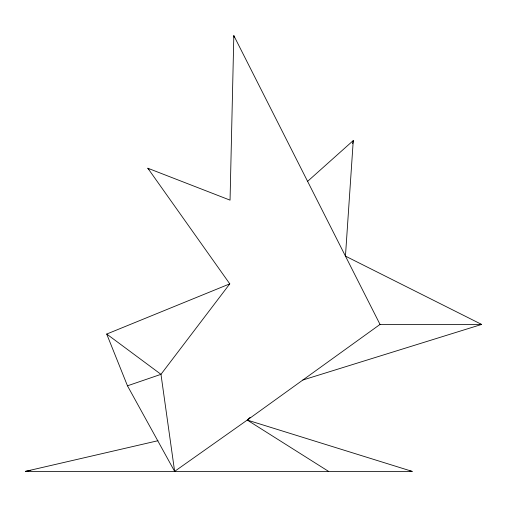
<?xml version="1.0" encoding="UTF-8"?>
<svg xmlns="http://www.w3.org/2000/svg" width="507" height="507" viewBox="0 0 507 507"><rect width="100%" height="100%" fill="white"/><g stroke="black" fill="none" stroke-linecap="round" stroke-linejoin="round"><path stroke-width="0.76" d="M307.597 181.354L353.265 140.547L345.451 256.117L481.65 324.429L380.028 324.429L233.828 35.617L230.051 200.145L147.829 168.223L229.785 283.857L160.972 374.331L127.472 385.814L106.717 334.056L229.785 283.857M352.682 143.658L353.265 140.547M127.472 385.814L174.63 471.383L247.258 420.069L250.09 417.331M328.568 471.383L247.258 420.069L380.028 324.429M302.869 380.009L481.65 324.429L480.085 324.195M247.258 420.069L412.185 471.383L25.35 471.383L157.962 440.716M25.35 471.383L30.807 470.477M409.846 470.99L412.185 471.383M106.717 334.056L160.972 374.331L174.63 471.383M147.829 168.223L148.995 169.287M233.828 35.617L234.044 37.188"/></g></svg>
